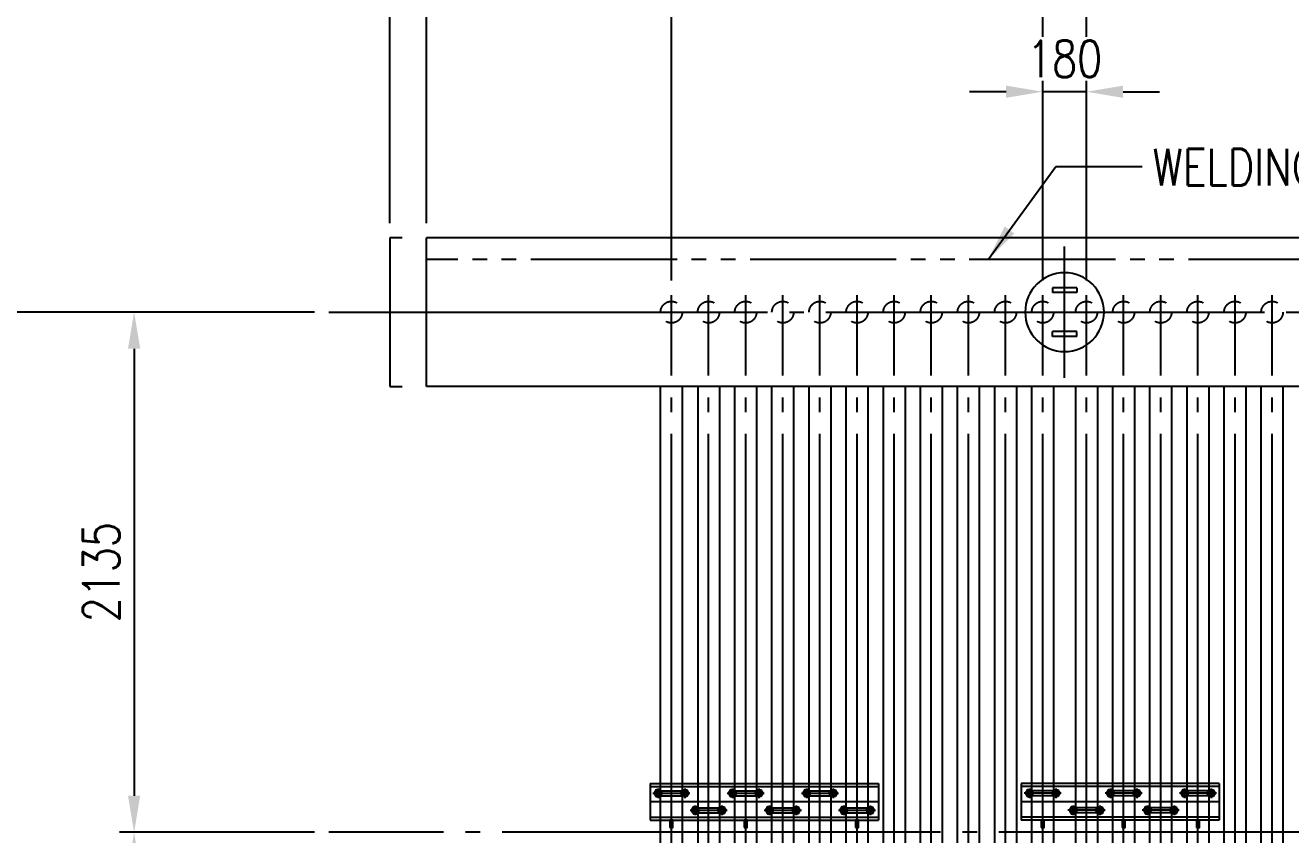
# Model space of a CAD drawing. Header units: millimetres. Extents: x 0 to 91981, y -132907 to 77676.
# Drawn here: x 10770 to 15965, y 29152 to 32475 of the extents above; entities that cross this region are included whole.
import ezdxf

# ---------------------------------------------------------------- set-up
doc = ezdxf.new("R2010")
doc.units = ezdxf.units.MM
doc.header["$LTSCALE"] = 60
for name, pattern in [('JNK-CENTER', [34, 30, -1.5, 1, -1.5]), ('JNK-HIDDEN', [3, 2, -1]), ('JNK-PHANTOM', [15, 10, -1, 1, -1, 1, -1])]:
    doc.linetypes.add(name, pattern=pattern)
for name, color, linetype in [('CEN-R', 1, 'JNK-CENTER'), ('CON-G', 3, 'Continuous'), ('CON-R', 1, 'Continuous'), ('CON-W', 7, 'Continuous'), ('Dim-W', 7, 'Continuous'), ('HID-Y', 2, 'JNK-HIDDEN'), ('PHA-W', 7, 'JNK-PHANTOM'), ('TXT-Y', 2, 'Continuous')]:
    doc.layers.add(name, color=color, linetype=linetype)
doc.layers.add('CONT-G', color=3, linetype='Continuous', lineweight=25)
doc.styles.add('SIMPLEX', font='simplex.shx', dxfattribs={"width": 0.8})
doc.dimstyles.new('DIM60', dxfattribs={"dimscale": 60, "dimtxt": 2.5, "dimasz": 2.5, "dimexe": 1, "dimexo": 1, "dimgap": 1, "dimtad": 1, "dimdsep": 46, "dimtxsty": 'SIMPLEX', "dimcen": 0, "dimclrd": 256, "dimclre": 256, "dimclrt": 2, "dimadec": 1, "dimazin": 2, "dimtfac": 1, "dimtix": 1, "dimtmove": 2, "dimatfit": 2, "dimfxl": 1, "dimarcsym": 1})
doc.dimstyles.new('DIM60x3', dxfattribs={"dimscale": 60, "dimtxt": 2.5, "dimasz": 2.5, "dimexe": 1, "dimexo": 1, "dimgap": 1, "dimtad": 1, "dimdec": 1, "dimlfac": 0.333333, "dimdsep": 46, "dimtxsty": 'SIMPLEX', "dimcen": 0, "dimclrd": 256, "dimclre": 256, "dimclrt": 2, "dimadec": 1, "dimazin": 2, "dimtfac": 1, "dimtdec": 1, "dimtix": 1, "dimtmove": 2, "dimatfit": 2, "dimldrblk": 'NONE', "dimfxl": 1, "dimtfill": 1, "dimarcsym": 1})
doc.dimstyles.new('DIM_60', dxfattribs={"dimscale": 60, "dimtxt": 2.5, "dimasz": 2.5, "dimexe": 1, "dimexo": 1, "dimgap": 1, "dimtad": 1, "dimdec": 4, "dimdsep": 46, "dimtxsty": 'SIMPLEX', "dimcen": 2.5, "dimclrd": 7, "dimclre": 7, "dimclrt": 2, "dimadec": 4, "dimazin": 2, "dimtfac": 1, "dimtdec": 4, "dimtmove": 0, "dimatfit": 2, "dimfxl": 0.18, "dimtolj": 1, "dimtzin": 0, "dimarcsym": 1})

# ---------------------------------------------------------------- blocks, each defined once
blk = doc.blocks.new('SPRING SUPPORT BASE')
at = {"layer": 'CEN-R'}
blk.add_line((-269.9, 0), (269.9, 0), dxfattribs=at)
at = {"layer": 'CONT-G'}
for p, q in [((-100, 50), (-100, -50)), ((-100, 50), (-80, 50)), ((-80, 50), (-80, -50)), ((80, 50), (80, -50)), ((100, 50), (80, 50)), ((100, 50), (100, -50)), ((-100, -50), (-80, -50)), ((100, -50), (80, -50))]:
    blk.add_line(p, q, dxfattribs=at)
blk.add_circle((0, 0), 162, dxfattribs=at)
blk = doc.blocks.new('MANIFOLD&U-COIL-HIDDEN')
at = {"layer": 'HID-Y', "ltscale": 60}
for start, end in [(0, 120), (180, 300)]:
    blk.add_arc((75719.8, 12166.3), 44.5, start, end, dxfattribs=at)
blk = doc.blocks.new('*D118')
at = {"layer": 'DEFPOINTS', "color": 0, "ltscale": 60, "transparency": 16777216}
for p in [(12017.1, 31297.4), (11217.1, 29162.4), (12017.1, 29162.4)]:
    blk.add_point(p, dxfattribs=at)
at = {"layer": 'Dim-W', "color": 7, "linetype": 'ByBlock', "lineweight": -2, "ltscale": 60, "transparency": 16777216}
for p, q in [((11957.1, 31297.4), (11157.1, 31297.4)), ((11217.1, 31147.4), (11217.1, 29312.4)), ((11957.1, 29162.4), (11157.1, 29162.4))]:
    blk.add_line(p, q, dxfattribs=at)
at = {"layer": 'Dim-W', "color": 7, "ltscale": 60, "transparency": 16777216}
for points in [[(11192.1, 31147.4), (11242.1, 31147.4), (11217.1, 31297.4)], [(11192.1, 29312.4), (11242.1, 29312.4), (11217.1, 29162.4)]]:
    blk.add_solid(points, dxfattribs=at)
at = {"layer": 'Dim-W', "color": 2, "ltscale": 60, "transparency": 16777216, "insert": (11082.1, 30229.9), "char_height": 150, "attachment_point": 5, "rotation": 90, "style": 'SIMPLEX'}
blk.add_mtext('\\A1;2135', dxfattribs=at)
blk = doc.blocks.new('*D119')
at = {"layer": 'DEFPOINTS', "color": 0, "ltscale": 60, "transparency": 16777216}
for p in [(11217.1, 29162.4), (12017.1, 29162.4), (12017.1, 27027.4)]:
    blk.add_point(p, dxfattribs=at)
at = {"layer": 'Dim-W', "color": 7, "linetype": 'ByBlock', "lineweight": -2, "ltscale": 60, "transparency": 16777216}
for p, q in [((11957.1, 29162.4), (11157.1, 29162.4)), ((11217.1, 27177.4), (11217.1, 29012.4)), ((11957.1, 27027.4), (11157.1, 27027.4))]:
    blk.add_line(p, q, dxfattribs=at)
at = {"layer": 'Dim-W', "color": 7, "ltscale": 60, "transparency": 16777216}
for points in [[(11192.1, 29012.4), (11242.1, 29012.4), (11217.1, 29162.4)], [(11192.1, 27177.4), (11242.1, 27177.4), (11217.1, 27027.4)]]:
    blk.add_solid(points, dxfattribs=at)
at = {"layer": 'Dim-W', "color": 2, "ltscale": 60, "transparency": 16777216, "insert": (11082.1, 28094.9), "char_height": 150, "attachment_point": 5, "rotation": 90, "style": 'SIMPLEX'}
blk.add_mtext('\\A1;2135', dxfattribs=at)
blk = doc.blocks.new('*D120')
at = {"layer": 'DEFPOINTS', "color": 0, "ltscale": 60, "transparency": 16777216}
for p in [(10617.1, 31297.4), (12017.1, 31297.4), (12017.1, 27027.4)]:
    blk.add_point(p, dxfattribs=at)
at = {"layer": 'Dim-W', "color": 7, "linetype": 'ByBlock', "lineweight": -2, "ltscale": 60, "transparency": 16777216}
for p, q in [((11957.1, 31297.4), (10557.1, 31297.4)), ((10617.1, 27177.4), (10617.1, 31147.4)), ((11957.1, 27027.4), (10557.1, 27027.4))]:
    blk.add_line(p, q, dxfattribs=at)
at = {"layer": 'Dim-W', "color": 7, "ltscale": 60, "transparency": 16777216}
for points in [[(10592.1, 31147.4), (10642.1, 31147.4), (10617.1, 31297.4)], [(10592.1, 27177.4), (10642.1, 27177.4), (10617.1, 27027.4)]]:
    blk.add_solid(points, dxfattribs=at)
at = {"layer": 'Dim-W', "color": 2, "ltscale": 60, "transparency": 16777216, "insert": (10482.1, 29162.4), "char_height": 150, "attachment_point": 5, "rotation": 90, "style": 'SIMPLEX'}
blk.add_mtext('\\A1;4270', dxfattribs=at)
blk = doc.blocks.new('*D123')
at = {"layer": 'CON-R', "color": 7, "linetype": 'ByBlock', "lineweight": -2, "ltscale": 60, "transparency": 16777216}
for p, q in [((15127.1, 31427.4), (15127.1, 32862.1)), ((16955.9, 31427.4), (16955.9, 32862.1)), ((16805.9, 32802.1), (15277.1, 32802.1))]:
    blk.add_line(p, q, dxfattribs=at)
at = {"layer": 'CON-R', "color": 7, "ltscale": 60, "transparency": 16777216}
for points in [[(15277.1, 32827.1), (15277.1, 32777.1), (15127.1, 32802.1)], [(16805.9, 32827.1), (16805.9, 32777.1), (16955.9, 32802.1)]]:
    blk.add_solid(points, dxfattribs=at)
at = {"layer": 'DEFPOINTS', "color": 0, "ltscale": 60, "transparency": 16777216}
for p in [(15127.1, 32802.1), (15127.1, 31367.4), (16955.9, 31367.4)]:
    blk.add_point(p, dxfattribs=at)
at = {"layer": 'CON-R', "color": 2, "ltscale": 60, "transparency": 16777216, "char_height": 150, "attachment_point": 5, "style": 'SIMPLEX'}
for s, insert in [('\\A1;12 @ 152.4', (16041.5, 32937.1)), ('\\A1;= 1828.8', (16041.5, 32667.1))]:
    blk.add_mtext(s, dxfattribs=dict(at, insert=insert))
blk = doc.blocks.new('*D124')
at = {"layer": 'CON-R', "color": 7, "linetype": 'ByBlock', "lineweight": -2, "ltscale": 60, "transparency": 16777216}
for p, q in [((13423.1, 31427.4), (13423.1, 32862.1)), ((14947.1, 31427.4), (14947.1, 32862.1)), ((14797.1, 32802.1), (13573.1, 32802.1))]:
    blk.add_line(p, q, dxfattribs=at)
at = {"layer": 'CON-R', "color": 7, "ltscale": 60, "transparency": 16777216}
for points in [[(13573.1, 32827.1), (13573.1, 32777.1), (13423.1, 32802.1)], [(14797.1, 32827.1), (14797.1, 32777.1), (14947.1, 32802.1)]]:
    blk.add_solid(points, dxfattribs=at)
at = {"layer": 'DEFPOINTS', "color": 0, "ltscale": 60, "transparency": 16777216}
for p in [(13423.1, 32802.1), (13423.1, 31367.4), (14947.1, 31367.4)]:
    blk.add_point(p, dxfattribs=at)
at = {"layer": 'CON-R', "color": 2, "ltscale": 60, "transparency": 16777216, "char_height": 150, "attachment_point": 5, "style": 'SIMPLEX'}
for s, insert in [('\\A1;10 @ 152.4', (14185.1, 32937.1)), ('\\A1;= 1524', (14185.1, 32667.1))]:
    blk.add_mtext(s, dxfattribs=dict(at, insert=insert))
blk = doc.blocks.new('*D126')
at = {"layer": 'CON-R', "color": 7, "linetype": 'ByBlock', "lineweight": -2, "ltscale": 60, "transparency": 16777216}
for p, q in [((12417.1, 31662.1), (12417.1, 33462.1)), ((17045.9, 31662.1), (17045.9, 33462.1)), ((16895.9, 33402.1), (12567.1, 33402.1))]:
    blk.add_line(p, q, dxfattribs=at)
at = {"layer": 'CON-R', "color": 7, "ltscale": 60, "transparency": 16777216}
for points in [[(12567.1, 33427.1), (12567.1, 33377.1), (12417.1, 33402.1)], [(16895.9, 33427.1), (16895.9, 33377.1), (17045.9, 33402.1)]]:
    blk.add_solid(points, dxfattribs=at)
at = {"layer": 'DEFPOINTS', "color": 0, "ltscale": 60, "transparency": 16777216}
for p in [(12417.1, 33402.1), (12417.1, 31602.1), (17045.9, 31602.1)]:
    blk.add_point(p, dxfattribs=at)
at = {"layer": 'CON-R', "color": 2, "ltscale": 60, "transparency": 16777216, "insert": (14731.5, 33537.1), "char_height": 150, "attachment_point": 5, "style": 'SIMPLEX'}
blk.add_mtext('\\A1;4628.8', dxfattribs=at)
blk = doc.blocks.new('*D127')
at = {"layer": 'CON-R', "color": 7, "linetype": 'ByBlock', "lineweight": -2, "ltscale": 60, "transparency": 16777216}
for p, q in [((12417.1, 31662.1), (12417.1, 32862.1)), ((13423.1, 31427.4), (13423.1, 32862.1)), ((13273.1, 32802.1), (12567.1, 32802.1))]:
    blk.add_line(p, q, dxfattribs=at)
at = {"layer": 'CON-R', "color": 7, "ltscale": 60, "transparency": 16777216}
for points in [[(12567.1, 32827.1), (12567.1, 32777.1), (12417.1, 32802.1)], [(13273.1, 32827.1), (13273.1, 32777.1), (13423.1, 32802.1)]]:
    blk.add_solid(points, dxfattribs=at)
at = {"layer": 'DEFPOINTS', "color": 0, "ltscale": 60, "transparency": 16777216}
for p in [(12417.1, 32802.1), (12417.1, 31602.1), (13423.1, 31367.4)]:
    blk.add_point(p, dxfattribs=at)
at = {"layer": 'CON-R', "color": 2, "ltscale": 60, "transparency": 16777216, "insert": (12920.1, 32937.1), "char_height": 150, "attachment_point": 5, "style": 'SIMPLEX'}
blk.add_mtext('\\A1;1006', dxfattribs=at)
blk = doc.blocks.new('*D131')
at = {"layer": 'CON-R', "color": 7, "linetype": 'ByBlock', "lineweight": -2, "ltscale": 60, "transparency": 16777216}
for p, q in [((14947.1, 31427.4), (14947.1, 32262.1)), ((15127.1, 31427.4), (15127.1, 32262.1)), ((14797.1, 32202.1), (14647.1, 32202.1)), ((15127.1, 32202.1), (14947.1, 32202.1)), ((15277.1, 32202.1), (15427.1, 32202.1))]:
    blk.add_line(p, q, dxfattribs=at)
at = {"layer": 'CON-R', "color": 7, "ltscale": 60, "transparency": 16777216}
for points in [[(14797.1, 32227.1), (14797.1, 32177.1), (14947.1, 32202.1)], [(15277.1, 32227.1), (15277.1, 32177.1), (15127.1, 32202.1)]]:
    blk.add_solid(points, dxfattribs=at)
at = {"layer": 'DEFPOINTS', "color": 0, "ltscale": 60, "transparency": 16777216}
for p in [(14947.1, 32202.1), (14947.1, 31367.4), (15127.1, 31367.4)]:
    blk.add_point(p, dxfattribs=at)
at = {"layer": 'CON-R', "color": 2, "ltscale": 60, "transparency": 16777216, "insert": (15037.1, 32337.1), "char_height": 150, "attachment_point": 5, "style": 'SIMPLEX', "bg_fill": 3, "box_fill_scale": 1.1, "bg_fill_color": 256, "bg_fill_true_color": 13158600, "bg_fill_transparency": 0}
blk.add_mtext('\\A1;180', dxfattribs=at)
blk = doc.blocks.new('_Oblique')
at = {"color": 0, "linetype": 'ByBlock', "lineweight": -2}
blk.add_line((-0.5, -0.5), (0.5, 0.5), dxfattribs=at)
blk = doc.blocks.new('*D175')
at = {"linetype": 'ByBlock', "lineweight": -2, "transparency": 16777216}
for p, q in [((12267.1, 31662.1), (12267.1, 33462.1)), ((12417.1, 31662.1), (12417.1, 33462.1)), ((12267.1, 33402.1), (9740, 33402.1)), ((12417.1, 33402.1), (12267.1, 33402.1))]:
    blk.add_line(p, q, dxfattribs=at)
at = {"layer": 'DEFPOINTS', "color": 0, "transparency": 16777216}
for p in [(12417.1, 33402.1), (12267.1, 31602.1), (12417.1, 31602.1)]:
    blk.add_point(p, dxfattribs=at)
at = {"lineweight": -2, "transparency": 16777216, "xscale": 150, "yscale": 150, "zscale": 150, "rotation": 180}
blk.add_blockref('_Oblique', (12267.1, 33402.1), dxfattribs=at)
at = {"lineweight": -2, "transparency": 16777216, "xscale": 150, "yscale": 150, "zscale": 150}
blk.add_blockref('_Oblique', (12417.1, 33402.1), dxfattribs=at)
at = {"color": 2, "transparency": 16777216, "insert": (10928.6, 33402.1), "char_height": 150, "attachment_point": 5, "style": 'SIMPLEX'}
blk.add_mtext('50 HYDRO-TEST MARGIN\\P(NOTE. 2)', dxfattribs=at)
blk = doc.blocks.new('_None')

msp = doc.modelspace()

# ---------------------------------------------------------------- linework, layer by layer
for p, q in [((12317.12693, 31602.0625), (12267.12693, 31602.0625)), ((12267.12693, 31602.0625), (12267.12693, 30992.66252)), ((12267.12693, 30992.66252), (12317.12693, 30992.66252))]:
    msp.add_line(p, q)
at = {"layer": 'CEN-R'}
for p, q in [((13423.12693, 26957.36249), (13423.12693, 31367.36249)), ((13575.52693, 26957.36249), (13575.52693, 31367.36249)), ((13727.92693, 26957.36249), (13727.92693, 31367.36249)), ((13880.32693, 26957.36249), (13880.32693, 31367.36249)), ((14032.72693, 26957.36249), (14032.72693, 31367.36249)), ((14185.12693, 26957.36249), (14185.12693, 31367.36249)), ((14337.52693, 26957.36249), (14337.52693, 31367.36249)), ((14489.92693, 26957.36249), (14489.92693, 31367.36249)), ((14642.32693, 26957.36249), (14642.32693, 31367.36249)), ((14794.72693, 26957.36249), (14794.72693, 31367.36249)), ((14947.12693, 26957.36249), (14947.12693, 31367.36249)), ((15127.12693, 26957.36249), (15127.12693, 31367.36249)), ((15279.52693, 26957.36249), (15279.52693, 31367.36249)), ((15431.92693, 26957.36249), (15431.92693, 31367.36249)), ((15584.32693, 26957.36249), (15584.32693, 31367.36249)), ((15736.72693, 26957.36249), (15736.72693, 31367.36249)), ((15889.12693, 26957.36249), (15889.12693, 31367.36249)), ((12017.12693, 31297.36249), (21650.82693, 31297.36249)), ((13347.07693, 29322.36249), (13499.19089, 29322.36249)), ((13368.67693, 29341.7597), (13368.67693, 29302.96528)), ((13477.57693, 29341.7597), (13477.57693, 29302.96528)), ((13651.87693, 29322.36249), (13803.99089, 29322.36249)), ((13673.47693, 29341.7597), (13673.47693, 29302.96528)), ((13782.37693, 29341.7597), (13782.37693, 29302.96528)), ((13956.67693, 29322.36249), (14108.79089, 29322.36249)), ((13978.27693, 29341.7597), (13978.27693, 29302.96528)), ((14087.17693, 29341.7597), (14087.17693, 29302.96528)), ((15023.17693, 29322.36249), (14871.06298, 29322.36249)), ((14892.67693, 29341.7597), (14892.67693, 29302.96528)), ((15001.57693, 29341.7597), (15001.57693, 29302.96528)), ((15355.57693, 29322.36249), (15203.46298, 29322.36249)), ((15225.07693, 29341.7597), (15225.07693, 29302.96528)), ((15333.97693, 29341.7597), (15333.97693, 29302.96528)), ((15660.37693, 29322.36249), (15508.26298, 29322.36249)), ((15529.87693, 29341.7597), (15529.87693, 29302.96528)), ((15638.77693, 29341.7597), (15638.77693, 29302.96528)), ((14273.07693, 29287.36249), (13335.17693, 29287.36249)), ((13499.47693, 29252.36249), (13651.59089, 29252.36249)), ((13521.07693, 29271.7597), (13521.07693, 29232.96528)), ((13629.97693, 29271.7597), (13629.97693, 29232.96528)), ((13804.27693, 29252.36249), (13956.39089, 29252.36249)), ((13825.87693, 29271.7597), (13825.87693, 29232.96528)), ((13934.77693, 29271.7597), (13934.77693, 29232.96528)), ((14109.07693, 29252.36249), (14261.19089, 29252.36249)), ((14130.67693, 29271.7597), (14130.67693, 29232.96528)), ((14239.57693, 29271.7597), (14239.57693, 29232.96528)), ((15672.27693, 29287.36249), (14859.17693, 29287.36249)), ((15203.17693, 29252.36249), (15051.06298, 29252.36249)), ((15072.67693, 29271.7597), (15072.67693, 29232.96528)), ((15181.57693, 29271.7597), (15181.57693, 29232.96528)), ((15507.97693, 29252.36249), (15355.86298, 29252.36249)), ((15377.47693, 29271.7597), (15377.47693, 29232.96528)), ((15486.37693, 29271.7597), (15486.37693, 29232.96528)), ((22687.7108, 29162.36249), (12017.12693, 29162.36249))]:
    msp.add_line(p, q, dxfattribs=at)
at = {"layer": 'CON-G'}
for p, q in [((12859.12693, 31602.0625), (12417.12693, 31602.0625)), ((21450.82693, 31602.0625), (12859.12693, 31602.06246)), ((12859.12693, 30992.66252), (12417.12693, 30992.66252)), ((21450.82693, 30992.66252), (12859.12693, 30992.66248))]:
    msp.add_line(p, q, dxfattribs=at)
for points in [[(13384.67693, 29322.36249), (13376.67693, 29336.2189), (13360.67693, 29336.2189), (13352.67693, 29322.36249), (13360.67693, 29308.50608), (13376.67693, 29308.50608)], [(13461.57693, 29322.36249), (13469.57693, 29336.2189), (13485.57693, 29336.2189), (13493.57693, 29322.36249), (13485.57693, 29308.50608), (13469.57693, 29308.50608)], [(13689.47693, 29322.36249), (13681.47693, 29336.2189), (13665.47693, 29336.2189), (13657.47693, 29322.36249), (13665.47693, 29308.50608), (13681.47693, 29308.50608)], [(13766.37693, 29322.36249), (13774.37693, 29336.2189), (13790.37693, 29336.2189), (13798.37693, 29322.36249), (13790.37693, 29308.50608), (13774.37693, 29308.50608)], [(13994.27693, 29322.36249), (13986.27693, 29336.2189), (13970.27693, 29336.2189), (13962.27693, 29322.36249), (13970.27693, 29308.50608), (13986.27693, 29308.50608)], [(14071.17693, 29322.36249), (14079.17693, 29336.2189), (14095.17693, 29336.2189), (14103.17693, 29322.36249), (14095.17693, 29308.50608), (14079.17693, 29308.50608)], [(14908.67693, 29322.36249), (14900.67693, 29336.2189), (14884.67693, 29336.2189), (14876.67693, 29322.36249), (14884.67693, 29308.50608), (14900.67693, 29308.50608)], [(14985.57693, 29322.36249), (14993.57693, 29336.2189), (15009.57693, 29336.2189), (15017.57693, 29322.36249), (15009.57693, 29308.50608), (14993.57693, 29308.50608)], [(15241.07693, 29322.36249), (15233.07693, 29336.2189), (15217.07693, 29336.2189), (15209.07693, 29322.36249), (15217.07693, 29308.50608), (15233.07693, 29308.50608)], [(15317.97693, 29322.36249), (15325.97693, 29336.2189), (15341.97693, 29336.2189), (15349.97693, 29322.36249), (15341.97693, 29308.50608), (15325.97693, 29308.50608)], [(15545.87693, 29322.36249), (15537.87693, 29336.2189), (15521.87693, 29336.2189), (15513.87693, 29322.36249), (15521.87693, 29308.50608), (15537.87693, 29308.50608)], [(15622.77693, 29322.36249), (15630.77693, 29336.2189), (15646.77693, 29336.2189), (15654.77693, 29322.36249), (15646.77693, 29308.50608), (15630.77693, 29308.50608)], [(13537.07693, 29252.36249), (13529.07693, 29266.2189), (13513.07693, 29266.2189), (13505.07693, 29252.36249), (13513.07693, 29238.50608), (13529.07693, 29238.50608)], [(13613.97693, 29252.36249), (13621.97693, 29266.2189), (13637.97693, 29266.2189), (13645.97693, 29252.36249), (13637.97693, 29238.50608), (13621.97693, 29238.50608)], [(13841.87693, 29252.36249), (13833.87693, 29266.2189), (13817.87693, 29266.2189), (13809.87693, 29252.36249), (13817.87693, 29238.50608), (13833.87693, 29238.50608)], [(13918.77693, 29252.36249), (13926.77693, 29266.2189), (13942.77693, 29266.2189), (13950.77693, 29252.36249), (13942.77693, 29238.50608), (13926.77693, 29238.50608)], [(14146.67693, 29252.36249), (14138.67693, 29266.2189), (14122.67693, 29266.2189), (14114.67693, 29252.36249), (14122.67693, 29238.50608), (14138.67693, 29238.50608)], [(14223.57693, 29252.36249), (14231.57693, 29266.2189), (14247.57693, 29266.2189), (14255.57693, 29252.36249), (14247.57693, 29238.50608), (14231.57693, 29238.50608)], [(15088.67693, 29252.36249), (15080.67693, 29266.2189), (15064.67693, 29266.2189), (15056.67693, 29252.36249), (15064.67693, 29238.50608), (15080.67693, 29238.50608)], [(15165.57693, 29252.36249), (15173.57693, 29266.2189), (15189.57693, 29266.2189), (15197.57693, 29252.36249), (15189.57693, 29238.50608), (15173.57693, 29238.50608)], [(15393.47693, 29252.36249), (15385.47693, 29266.2189), (15369.47693, 29266.2189), (15361.47693, 29252.36249), (15369.47693, 29238.50608), (15385.47693, 29238.50608)], [(15470.37693, 29252.36249), (15478.37693, 29266.2189), (15494.37693, 29266.2189), (15502.37693, 29252.36249), (15494.37693, 29238.50608), (15478.37693, 29238.50608)]]:
    msp.add_lwpolyline(points, close=True, dxfattribs=at)
for centre, radius in [((13368.67693, 29322.36249), 13.85641), ((13368.67693, 29322.36249), 6.4), ((13477.57693, 29322.36249), 13.85641), ((13477.57693, 29322.36249), 6.4), ((13673.47693, 29322.36249), 13.85641), ((13673.47693, 29322.36249), 6.4), ((13782.37693, 29322.36249), 13.85641), ((13782.37693, 29322.36249), 6.4), ((13978.27693, 29322.36249), 13.85641), ((13978.27693, 29322.36249), 6.4), ((14087.17693, 29322.36249), 13.85641), ((14087.17693, 29322.36249), 6.4), ((14892.67693, 29322.36249), 13.85641), ((14892.67693, 29322.36249), 6.4), ((15001.57693, 29322.36249), 13.85641), ((15001.57693, 29322.36249), 6.4), ((15225.07693, 29322.36249), 13.85641), ((15225.07693, 29322.36249), 6.4), ((15333.97693, 29322.36249), 13.85641), ((15333.97693, 29322.36249), 6.4), ((15529.87693, 29322.36249), 13.85641), ((15529.87693, 29322.36249), 6.4), ((15638.77693, 29322.36249), 13.85641), ((15638.77693, 29322.36249), 6.4), ((13521.07693, 29252.36249), 13.85641), ((13521.07693, 29252.36249), 6.4), ((13629.97693, 29252.36249), 13.85641), ((13629.97693, 29252.36249), 6.4), ((13825.87693, 29252.36249), 13.85641), ((13825.87693, 29252.36249), 6.4), ((13934.77693, 29252.36249), 13.85641), ((13934.77693, 29252.36249), 6.4), ((14130.67693, 29252.36249), 13.85641), ((14130.67693, 29252.36249), 6.4), ((14239.57693, 29252.36249), 13.85641), ((14239.57693, 29252.36249), 6.4), ((15072.67693, 29252.36249), 13.85641), ((15072.67693, 29252.36249), 6.4), ((15181.57693, 29252.36249), 13.85641), ((15181.57693, 29252.36249), 6.4), ((15377.47693, 29252.36249), 13.85641), ((15377.47693, 29252.36249), 6.4), ((15486.37693, 29252.36249), 13.85641), ((15486.37693, 29252.36249), 6.4)]:
    msp.add_circle(centre, radius, dxfattribs=at)
for centre, start, end in [((13368.67693, 29322.36249), 194.16511255, 253.05447987), ((13368.67693, 29322.36249), 105.77278484, 161.32934119), ((13368.67693, 29322.36249), 15.65904456, 76.43756634), ((13368.67693, 29322.36249), 291.47031879, 347.0397554), ((13477.57693, 29322.36249), 192.9602446, 248.52968121), ((13477.57693, 29322.36249), 103.56243366, 164.34095544), ((13477.57693, 29322.36249), 18.67065881, 74.22721516), ((13477.57693, 29322.36249), 286.94552013, 345.83488745), ((13673.47693, 29322.36249), 194.16511255, 253.05447987), ((13673.47693, 29322.36249), 105.77278484, 161.32934119), ((13673.47693, 29322.36249), 15.65904456, 76.43756634), ((13673.47693, 29322.36249), 291.47031879, 347.0397554), ((13782.37693, 29322.36249), 192.9602446, 248.52968121), ((13782.37693, 29322.36249), 103.56243366, 164.34095544), ((13782.37693, 29322.36249), 18.67065881, 74.22721516), ((13782.37693, 29322.36249), 286.94552013, 345.83488745), ((13978.27693, 29322.36249), 194.16511255, 253.05447987), ((13978.27693, 29322.36249), 105.77278484, 161.32934119), ((13978.27693, 29322.36249), 15.65904456, 76.43756634), ((13978.27693, 29322.36249), 291.47031879, 347.0397554), ((14087.17693, 29322.36249), 192.9602446, 248.52968121), ((14087.17693, 29322.36249), 103.56243366, 164.34095544), ((14087.17693, 29322.36249), 18.67065881, 74.22721516), ((14087.17693, 29322.36249), 286.94552013, 345.83488745), ((14892.67693, 29322.36249), 194.16511255, 253.05447987), ((14892.67693, 29322.36249), 105.77278484, 161.32934119), ((14892.67693, 29322.36249), 15.65904456, 76.43756634), ((14892.67693, 29322.36249), 291.47031879, 347.0397554), ((15001.57693, 29322.36249), 192.9602446, 248.52968121), ((15001.57693, 29322.36249), 103.56243366, 164.34095544), ((15001.57693, 29322.36249), 18.67065881, 74.22721516), ((15001.57693, 29322.36249), 286.94552013, 345.83488745), ((15225.07693, 29322.36249), 194.16511255, 253.05447987), ((15225.07693, 29322.36249), 105.77278484, 161.32934119), ((15225.07693, 29322.36249), 15.65904456, 76.43756634), ((15225.07693, 29322.36249), 291.47031879, 347.0397554), ((15333.97693, 29322.36249), 192.9602446, 248.52968121), ((15333.97693, 29322.36249), 103.56243366, 164.34095544), ((15333.97693, 29322.36249), 18.67065881, 74.22721516), ((15333.97693, 29322.36249), 286.94552013, 345.83488745), ((15529.87693, 29322.36249), 194.16511255, 253.05447987), ((15529.87693, 29322.36249), 105.77278484, 161.32934119), ((15529.87693, 29322.36249), 15.65904456, 76.43756634), ((15529.87693, 29322.36249), 291.47031879, 347.0397554), ((15638.77693, 29322.36249), 192.9602446, 248.52968121), ((15638.77693, 29322.36249), 103.56243366, 164.34095544), ((15638.77693, 29322.36249), 18.67065881, 74.22721516), ((15638.77693, 29322.36249), 286.94552013, 345.83488745), ((13521.07693, 29252.36249), 194.16511255, 253.05447987), ((13521.07693, 29252.36249), 105.77278484, 161.32934119), ((13521.07693, 29252.36249), 15.65904456, 76.43756634), ((13521.07693, 29252.36249), 291.47031879, 347.0397554), ((13629.97693, 29252.36249), 192.9602446, 248.52968121), ((13629.97693, 29252.36249), 103.56243366, 164.34095544), ((13629.97693, 29252.36249), 18.67065881, 74.22721516), ((13629.97693, 29252.36249), 286.94552013, 345.83488745), ((13825.87693, 29252.36249), 194.16511255, 253.05447987), ((13825.87693, 29252.36249), 105.77278484, 161.32934119), ((13825.87693, 29252.36249), 15.65904456, 76.43756634), ((13825.87693, 29252.36249), 291.47031879, 347.0397554), ((13934.77693, 29252.36249), 192.9602446, 248.52968121), ((13934.77693, 29252.36249), 103.56243366, 164.34095544), ((13934.77693, 29252.36249), 18.67065881, 74.22721516), ((13934.77693, 29252.36249), 286.94552013, 345.83488745), ((14130.67693, 29252.36249), 194.16511255, 253.05447987), ((14130.67693, 29252.36249), 105.77278484, 161.32934119), ((14130.67693, 29252.36249), 15.65904456, 76.43756634), ((14130.67693, 29252.36249), 291.47031879, 347.0397554), ((14239.57693, 29252.36249), 192.9602446, 248.52968121), ((14239.57693, 29252.36249), 103.56243366, 164.34095544), ((14239.57693, 29252.36249), 18.67065881, 74.22721516), ((14239.57693, 29252.36249), 286.94552013, 345.83488745), ((15072.67693, 29252.36249), 194.16511255, 253.05447987), ((15072.67693, 29252.36249), 105.77278484, 161.32934119), ((15072.67693, 29252.36249), 15.65904456, 76.43756634), ((15072.67693, 29252.36249), 291.47031879, 347.0397554), ((15181.57693, 29252.36249), 192.9602446, 248.52968121), ((15181.57693, 29252.36249), 103.56243366, 164.34095544), ((15181.57693, 29252.36249), 18.67065881, 74.22721516), ((15181.57693, 29252.36249), 286.94552013, 345.83488745), ((15377.47693, 29252.36249), 194.16511255, 253.05447987), ((15377.47693, 29252.36249), 105.77278484, 161.32934119), ((15377.47693, 29252.36249), 15.65904456, 76.43756634), ((15377.47693, 29252.36249), 291.47031879, 347.0397554), ((15486.37693, 29252.36249), 192.9602446, 248.52968121), ((15486.37693, 29252.36249), 103.56243366, 164.34095544), ((15486.37693, 29252.36249), 18.67065881, 74.22721516), ((15486.37693, 29252.36249), 286.94552013, 345.83488745)]:
    msp.add_arc(centre, 8, start, end, dxfattribs=at)
at = {"layer": 'CON-W'}
for p, q in [((13335.17693, 29362.36249), (13335.17693, 29212.36249)), ((13335.17693, 29362.36249), (14273.07693, 29362.36249)), ((14273.07693, 29362.36249), (14273.07693, 29212.36249)), ((14859.17693, 29362.36249), (14859.17693, 29212.36249)), ((15672.27693, 29362.36249), (14859.17693, 29362.36249)), ((15672.27693, 29362.36249), (15672.27693, 29212.36249)), ((13335.17693, 29350.36249), (14273.07693, 29350.36249)), ((15672.27693, 29350.36249), (14859.17693, 29350.36249)), ((13335.17693, 29224.36249), (14273.07693, 29224.36249)), ((13335.17693, 29212.36249), (14273.07693, 29212.36249)), ((15672.27693, 29224.36249), (14859.17693, 29224.36249)), ((15672.27693, 29212.36249), (14859.17693, 29212.36249))]:
    msp.add_line(p, q, dxfattribs=at)
at = {"layer": 'CONT-G'}
msp.add_line((12417.12693, 30992.66252), (12417.12693, 31602.0625), dxfattribs=at)
for points in [[(13378.67693, 27332.06246), (13378.67693, 30992.66248)], [(13467.57693, 30992.66248), (13467.57693, 27332.06246)], [(13531.07693, 30992.66248), (13531.07693, 27332.06246)], [(13619.97693, 30992.66248), (13619.97693, 27332.06246)], [(13683.47693, 27332.06246), (13683.47693, 30992.66248)], [(13772.37693, 30992.66248), (13772.37693, 27332.06246)], [(13835.87693, 27332.06246), (13835.87693, 30992.66248)], [(13924.77693, 30992.66248), (13924.77693, 27332.06246)], [(13988.27693, 27332.06246), (13988.27693, 30992.66248)], [(14077.17693, 30992.66248), (14077.17693, 27332.06246)], [(14140.67693, 27332.06246), (14140.67693, 30992.66248)], [(14229.57693, 30992.66248), (14229.57693, 27332.06246)], [(14293.07693, 27332.06246), (14293.07693, 30992.66248)], [(14381.97693, 30992.66248), (14381.97693, 27332.06246)], [(14445.47693, 27332.06246), (14445.47693, 30992.66248)], [(14534.37693, 30992.66248), (14534.37693, 27332.06246)], [(14597.87693, 27332.06246), (14597.87693, 30992.66248)], [(14686.77693, 30992.66248), (14686.77693, 27332.06246)], [(14750.27693, 27332.06246), (14750.27693, 30992.66248)], [(14839.17693, 30992.66248), (14839.17693, 27332.06246)], [(14902.67693, 27332.06246), (14902.67693, 30992.66248)], [(14991.57693, 30992.66248), (14991.57693, 27332.06246)], [(15082.67693, 27332.06246), (15082.67693, 30992.66248)], [(15171.57693, 30992.66248), (15171.57693, 27332.06246)], [(15235.07693, 27332.06246), (15235.07693, 30992.66248)], [(15323.97693, 30992.66248), (15323.97693, 27332.06246)], [(15387.47693, 27332.06246), (15387.47693, 30992.66248)], [(15476.37693, 30992.66248), (15476.37693, 27332.06246)], [(15539.87693, 27332.06246), (15539.87693, 30992.66248)], [(15628.77693, 30992.66248), (15628.77693, 27332.06246)], [(15692.27693, 27332.06246), (15692.27693, 30992.66248)], [(15781.17693, 30992.66248), (15781.17693, 27332.06246)], [(15844.67693, 27332.06246), (15844.67693, 30992.66248)], [(15933.57693, 30992.66248), (15933.57693, 27332.06246)]]:
    msp.add_lwpolyline(points, dxfattribs=at)
for points in [[(13417.12693, 29182.36249), (13429.12693, 29182.36249), (13429.12693, 29212.36249), (13417.12693, 29212.36249)], [(13721.92693, 29182.36249), (13733.92693, 29182.36249), (13733.92693, 29212.36249), (13721.92693, 29212.36249)], [(14179.12693, 29182.36249), (14191.12693, 29182.36249), (14191.12693, 29212.36249), (14179.12693, 29212.36249)], [(14941.12693, 29182.36249), (14953.12693, 29182.36249), (14953.12693, 29212.36249), (14941.12693, 29212.36249)], [(15273.52693, 29182.36249), (15285.52693, 29182.36249), (15285.52693, 29212.36249), (15273.52693, 29212.36249)], [(15578.32693, 29182.36249), (15590.32693, 29182.36249), (15590.32693, 29212.36249), (15578.32693, 29212.36249)]]:
    msp.add_lwpolyline(points, close=True, dxfattribs=at)
at = {"layer": 'HID-Y'}
for p, q in [((13368.67693, 29332.36249), (13477.57693, 29332.36249)), ((13368.67693, 29312.36249), (13477.57693, 29312.36249)), ((13673.47693, 29332.36249), (13782.37693, 29332.36249)), ((13673.47693, 29312.36249), (13782.37693, 29312.36249)), ((13978.27693, 29332.36249), (14087.17693, 29332.36249)), ((13978.27693, 29312.36249), (14087.17693, 29312.36249)), ((15001.57693, 29332.36249), (14892.67693, 29332.36249)), ((15001.57693, 29312.36249), (14892.67693, 29312.36249)), ((15333.97693, 29332.36249), (15225.07693, 29332.36249)), ((15333.97693, 29312.36249), (15225.07693, 29312.36249)), ((15638.77693, 29332.36249), (15529.87693, 29332.36249)), ((15638.77693, 29312.36249), (15529.87693, 29312.36249)), ((13521.07693, 29262.36249), (13629.97693, 29262.36249)), ((13825.87693, 29262.36249), (13934.77693, 29262.36249)), ((14130.67693, 29262.36249), (14239.57693, 29262.36249)), ((15181.57693, 29262.36249), (15072.67693, 29262.36249)), ((15486.37693, 29262.36249), (15377.47693, 29262.36249)), ((13521.07693, 29242.36249), (13629.97693, 29242.36249)), ((13825.87693, 29242.36249), (13934.77693, 29242.36249)), ((14130.67693, 29242.36249), (14239.57693, 29242.36249)), ((15181.57693, 29242.36249), (15072.67693, 29242.36249)), ((15486.37693, 29242.36249), (15377.47693, 29242.36249))]:
    msp.add_line(p, q, dxfattribs=at)
for centre in [(13368.67693, 29322.36249), (13477.57693, 29322.36249), (13673.47693, 29322.36249), (13782.37693, 29322.36249), (13978.27693, 29322.36249), (14087.17693, 29322.36249), (14892.67693, 29322.36249), (15001.57693, 29322.36249), (15225.07693, 29322.36249), (15333.97693, 29322.36249), (15529.87693, 29322.36249), (15638.77693, 29322.36249), (13521.07693, 29252.36249), (13629.97693, 29252.36249), (13825.87693, 29252.36249), (13934.77693, 29252.36249), (14130.67693, 29252.36249), (14239.57693, 29252.36249), (15072.67693, 29252.36249), (15181.57693, 29252.36249), (15377.47693, 29252.36249), (15486.37693, 29252.36249)]:
    msp.add_circle(centre, 10, dxfattribs=at)
at = {"layer": 'PHA-W'}
msp.add_line((17045.92693, 31512.81793), (12417.12693, 31512.81793), dxfattribs=at)

# ---------------------------------------------------------------- block references
at = {"xscale": -1}
for p in [(89142.87851, 19131.0347), (89295.27851, 19131.0347), (89447.67851, 19131.0347), (89600.07851, 19131.0347), (89752.47851, 19131.0347), (89904.87851, 19131.0347), (90057.27851, 19131.0347), (90209.67851, 19131.0347), (90362.07851, 19131.0347), (90514.47851, 19131.0347), (90666.87851, 19131.0347), (90846.87851, 19131.0347), (90999.27851, 19131.0347), (91151.67851, 19131.0347), (91304.07851, 19131.0347), (91456.47851, 19131.0347), (91608.87851, 19131.0347)]:
    msp.add_blockref('MANIFOLD&U-COIL-HIDDEN', p, dxfattribs=at)
at = {"layer": 'Dim-W', "xscale": -1, "rotation": 270}
msp.add_blockref('SPRING SUPPORT BASE', (15037.12693, 31297.36249), dxfattribs=at)

# ---------------------------------------------------------------- texts
at = {"layer": 'TXT-Y', "style": 'SIMPLEX', "width": 0.8}
msp.add_text('WELDING LINE', height=150, dxfattribs=at).set_placement((15398.7661, 31817.25932))

# ---------------------------------------------------------------- dimensions: what is measured, and where the dimension line sits
dim = msp.add_linear_dim(base=(12417.12693, 33402.06246), p1=(12267.12693, 31602.0625), p2=(12417.12693, 31602.0625), text='50 HYDRO-TEST MARGIN\\X(NOTE. 2)', dimstyle='DIM60x3', override={"dimblk1": 'Oblique', "dimblk2": 'Oblique', "dimsah": 1, "dimtmove": 0, "dimtfill": 0})
dim.commit()
dim.dimension.update_dxf_attribs({"geometry": '*D175', "text_midpoint": (10928.5555, 33402.06246), "dimtype": 160})
at = {"layer": 'CON-R', "ltscale": 60}
for base, p1, p2, picture, middle in [((12417.12693, 33402.06246), (17045.92693, 31602.06246), (12417.12693, 31602.06246), '*D126', (14731.52693, 33537.06246)), ((12417.12693, 32802.06246), (13423.12693, 31367.36249), (12417.12693, 31602.0625), '*D127', (12920.12693, 32937.06246))]:
    dim = msp.add_linear_dim(base=base, p1=p1, p2=p2, angle=180, dimstyle='DIM_60', dxfattribs=at)
    dim.commit()
    dim.dimension.update_dxf_attribs({"geometry": picture, "text_midpoint": middle})
for base, p1, p2, text, picture, middle in [((13423.12693, 32802.06246), (14947.12693, 31367.36249), (13423.12693, 31367.36249), '10 @ 152.4\\X= <>', '*D124', (14185.12693, 32802.06246)), ((15127.12693, 32802.06246), (16955.92693, 31367.36249), (15127.12693, 31367.36249), '12 @ 152.4\\X= 1828.8', '*D123', (16041.52693, 32802.06246))]:
    dim = msp.add_linear_dim(base=base, p1=p1, p2=p2, angle=180, text=text, dimstyle='DIM_60', dxfattribs=at)
    dim.commit()
    dim.dimension.update_dxf_attribs({"geometry": picture, "text_midpoint": middle})
at = {"layer": 'Dim-W', "ltscale": 60}
for base, p1, p2, picture, middle in [((10617.12693, 31297.36249), (12017.12693, 27027.36249), (12017.12693, 31297.36249), '*D120', (10482.12693, 29162.36249)), ((11217.12693, 29162.36249), (12017.12693, 31297.36249), (12017.12693, 29162.36249), '*D118', (11082.12693, 30229.86249)), ((11217.12693, 29162.36249), (12017.12693, 27027.36249), (12017.12693, 29162.36249), '*D119', (11082.12693, 28094.86249))]:
    dim = msp.add_linear_dim(base=base, p1=p1, p2=p2, angle=90, dimstyle='DIM_60', dxfattribs=at)
    dim.commit()
    dim.dimension.update_dxf_attribs({"geometry": picture, "text_midpoint": middle})

# ---------------------------------------------------------------- leaders
at = {"layer": 'Dim-W'}
msp.add_leader([(14722.99717, 31512.99267), (15000.81644, 31895.89987), (15356.01141, 31895.89987)], dimstyle='DIM60', override={"dimgap": 1, "dimtad": 0, "dimatfit": 3, "dimtfill": 1}, dxfattribs=at)

# ---------------------------------------------------------------- next in the draw order: dimensions: what is measured, and where the dimension line sits
at = {"layer": 'CON-R', "ltscale": 60}
dim = msp.add_linear_dim(base=(14947.12693, 32202.06246), p1=(15127.12693, 31367.36249), p2=(14947.12693, 31367.36249), angle=180, dimstyle='DIM_60', override={"dimtfill": 1}, dxfattribs=at)
dim.commit()
dim.dimension.update_dxf_attribs({"geometry": '*D131', "text_midpoint": (15037.12693, 32202.06246), "dimtype": 160})

doc.saveas('drawing.dxf')
